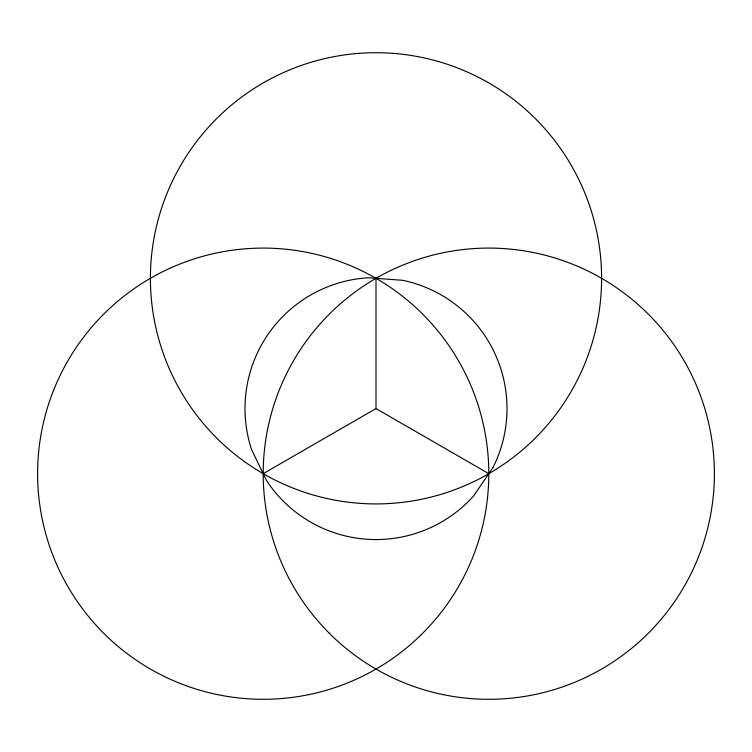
<?xml version="1.0" encoding="UTF-8"?>
<svg xmlns="http://www.w3.org/2000/svg" width="752" height="752" viewBox="0 0 752 752"><rect width="100%" height="100%" fill="white"/><g stroke="black" fill="none" stroke-linecap="round" stroke-linejoin="round"><path stroke-width="1.13" d="M263.2 473.685A225.6 225.6 0 0 0 601.6 278.315A225.6 225.6 0 0 0 263.2 82.936A225.6 225.6 0 0 0 263.2 473.685L376 408.562L376 278.315M376 408.562L488.8 473.685A225.6 225.6 0 0 1 150.4 669.064A225.6 225.6 0 0 1 150.4 278.315A225.6 225.6 0 0 1 488.8 473.685M492.936 467.622L473.666 495.869A131.008 131.008 0 0 1 266.387 480.302L251.553 449.489A131.008 131.008 0 0 1 368.677 277.761L402.781 280.327A131.008 131.008 0 0 1 492.936 467.622M329.273 633.212A225.6 225.6 0 0 0 706.711 532.078A225.6 225.6 0 0 0 430.407 255.774A225.6 225.6 0 0 0 329.273 633.212"/></g></svg>
